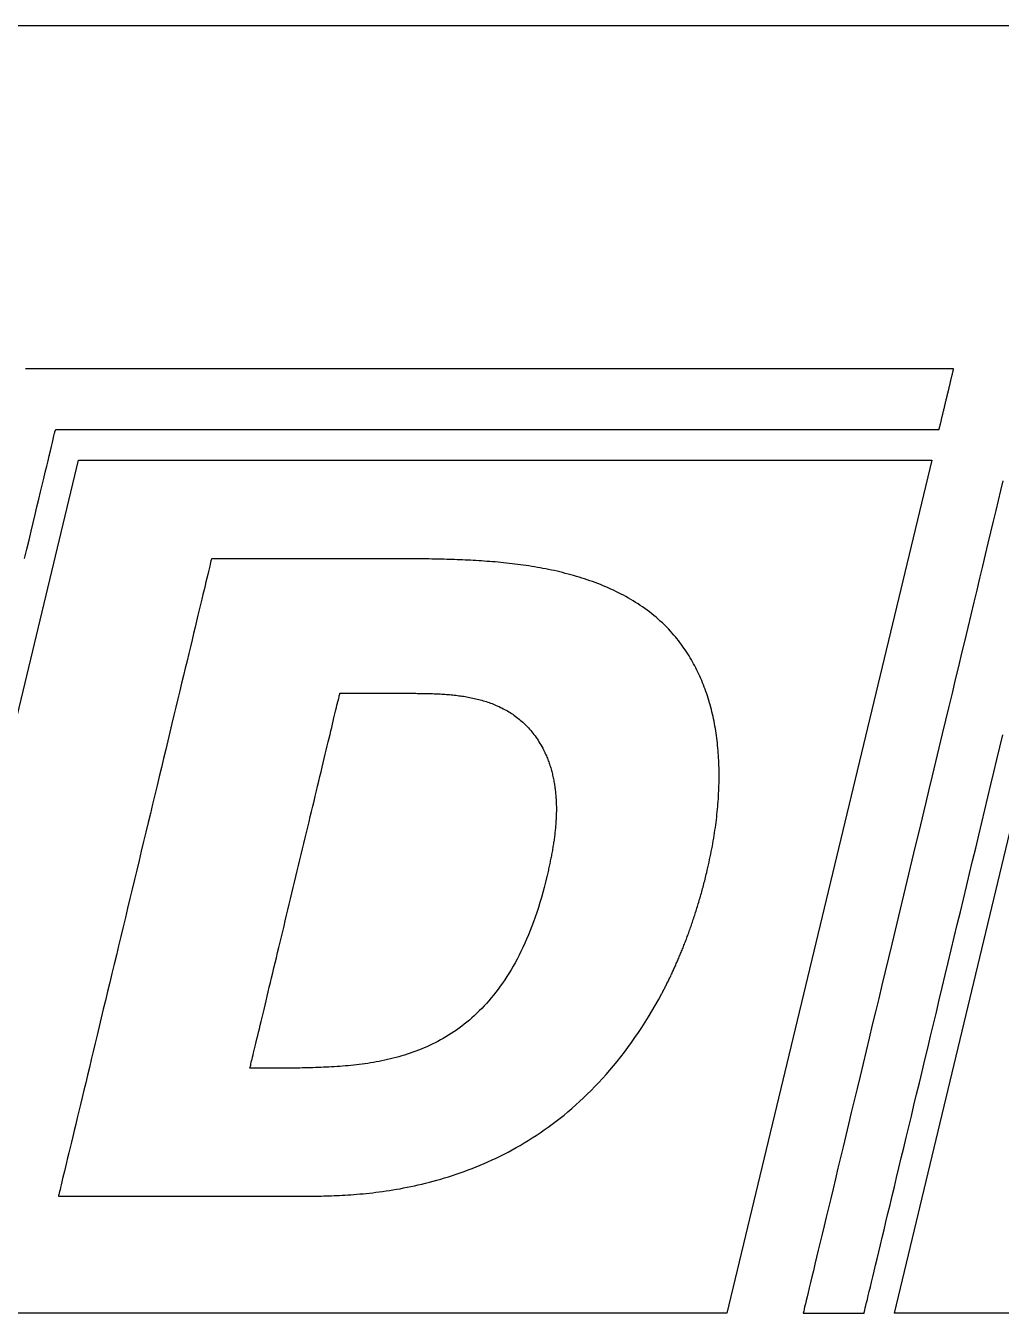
# Model space of a CAD drawing. Header units: millimetres. Extents: x 112 to 1408, y 148 to 1021.
# Drawn here: x 466.11 to 484.32, y 342.97 to 367 of the extents above; entities that cross this region are included whole.
import ezdxf

# ---------------------------------------------------------------- set-up
doc = ezdxf.new("R2010")
doc.units = ezdxf.units.MM
doc.layers.get('0').update_dxf_attribs({"color": 5, "lineweight": 30})

msp = doc.modelspace()

# ---------------------------------------------------------------- linework, layer by layer
msp.add_line((649.521, 366.999), (232.521, 366.999))
for points in [[(466.088, 357.059), (466.129, 357.233), (466.17, 357.401), (466.209, 357.564), (466.247, 357.722), (466.284, 357.875), (466.319, 358.022), (466.353, 358.164), (466.385, 358.299), (466.416, 358.428), (466.446, 358.551), (466.474, 358.668), (466.5, 358.778), (466.525, 358.88), (466.548, 358.976), (466.569, 359.065), (466.589, 359.147), (466.607, 359.221), (466.622, 359.287), (466.636, 359.345), (466.648, 359.395), (466.659, 359.437), (466.674, 359.462), (466.712, 359.462), (466.759, 359.462), (466.814, 359.462), (466.877, 359.462), (466.947, 359.462), (467.026, 359.462), (467.111, 359.462), (467.204, 359.462), (467.304, 359.462), (467.411, 359.462), (467.525, 359.462), (467.645, 359.462), (467.772, 359.462), (467.904, 359.462), (468.043, 359.462), (468.188, 359.462), (468.338, 359.462), (468.494, 359.462), (468.655, 359.462), (468.821, 359.462), (468.993, 359.462), (469.169, 359.462), (469.349, 359.462), (469.534, 359.462), (469.724, 359.462), (469.917, 359.462), (470.115, 359.462), (470.316, 359.462), (470.52, 359.462), (470.728, 359.462), (470.939, 359.462), (471.154, 359.462), (471.371, 359.462), (471.59, 359.462), (471.813, 359.462), (472.037, 359.462), (472.264, 359.462), (472.492, 359.462), (472.723, 359.462), (472.955, 359.462), (473.188, 359.462), (473.423, 359.462), (473.659, 359.462), (473.896, 359.462), (474.133, 359.462), (474.371, 359.462), (474.61, 359.462), (474.848, 359.462), (475.087, 359.462), (475.325, 359.462), (475.563, 359.462), (475.801, 359.462), (476.038, 359.462), (476.274, 359.462), (476.509, 359.462), (476.743, 359.462), (476.976, 359.462), (477.206, 359.462), (477.436, 359.462), (477.663, 359.462), (477.888, 359.462), (478.111, 359.462), (478.331, 359.462), (478.549, 359.462), (478.764, 359.462), (478.976, 359.462), (479.185, 359.462), (479.391, 359.462), (479.593, 359.462), (479.791, 359.462), (479.985, 359.462), (480.176, 359.462), (480.362, 359.462), (480.544, 359.462), (480.721, 359.462), (480.894, 359.462), (481.062, 359.462), (481.224, 359.462), (481.382, 359.462), (481.533, 359.462), (481.68, 359.462), (481.82, 359.462), (481.954, 359.462), (482.083, 359.462), (482.205, 359.462), (482.32, 359.462), (482.429, 359.462), (482.531, 359.462), (482.626, 359.462), (482.713, 359.462), (482.794, 359.462), (482.866, 359.462), (482.931, 359.462), (482.988, 359.462), (483.037, 359.462), (483.078, 359.462), (483.11, 359.462), (483.134, 359.462), (483.149, 359.462), (483.155, 359.462), (483.155, 359.462), (483.155, 359.463), (483.155, 359.465), (483.156, 359.467), (483.157, 359.47), (483.157, 359.473), (483.158, 359.477), (483.159, 359.482), (483.161, 359.487), (483.162, 359.493), (483.164, 359.499), (483.165, 359.506), (483.167, 359.513), (483.169, 359.521), (483.171, 359.529), (483.173, 359.538), (483.175, 359.547), (483.177, 359.557), (483.18, 359.567), (483.182, 359.578), (483.185, 359.589), (483.188, 359.6), (483.191, 359.612), (483.193, 359.624), (483.197, 359.637), (483.2, 359.649), (483.203, 359.663), (483.206, 359.676), (483.209, 359.69), (483.213, 359.704), (483.216, 359.718), (483.22, 359.733), (483.223, 359.748), (483.227, 359.763), (483.23, 359.778), (483.234, 359.794), (483.238, 359.809), (483.242, 359.825), (483.245, 359.841), (483.249, 359.857), (483.253, 359.874), (483.257, 359.89), (483.261, 359.907), (483.265, 359.923), (483.269, 359.94), (483.273, 359.957), (483.277, 359.974), (483.281, 359.991), (483.285, 360.008), (483.289, 360.025), (483.294, 360.042), (483.298, 360.059), (483.302, 360.076), (483.306, 360.093), (483.31, 360.109), (483.314, 360.126), (483.318, 360.143), (483.322, 360.16), (483.326, 360.176), (483.33, 360.193), (483.334, 360.209), (483.337, 360.225), (483.341, 360.241), (483.345, 360.257), (483.349, 360.272), (483.353, 360.288), (483.356, 360.303), (483.36, 360.318), (483.363, 360.333), (483.367, 360.347), (483.37, 360.362), (483.374, 360.376), (483.377, 360.389), (483.38, 360.403), (483.383, 360.416), (483.386, 360.428), (483.389, 360.441), (483.392, 360.453), (483.395, 360.465), (483.397, 360.476), (483.4, 360.487), (483.403, 360.497), (483.405, 360.507), (483.407, 360.517), (483.409, 360.526), (483.412, 360.534), (483.414, 360.543), (483.415, 360.55), (483.417, 360.558), (483.419, 360.564), (483.42, 360.57), (483.422, 360.576), (483.423, 360.581), (483.424, 360.586), (483.425, 360.589), (483.425, 360.593), (483.426, 360.595), (483.427, 360.597), (483.427, 360.599), (483.427, 360.599), (483.426, 360.599), (483.417, 360.599), (483.398, 360.599), (483.369, 360.599), (483.331, 360.599), (483.283, 360.599), (483.226, 360.599), (483.161, 360.599), (483.087, 360.599), (483.004, 360.599), (482.914, 360.599), (482.815, 360.599), (482.708, 360.599), (482.594, 360.599), (482.472, 360.599), (482.343, 360.599), (482.207, 360.599), (482.064, 360.599), (481.915, 360.599), (481.759, 360.599), (481.597, 360.599), (481.429, 360.599), (481.255, 360.599), (481.075, 360.599), (480.89, 360.599), (480.7, 360.599), (480.505, 360.599), (480.305, 360.599), (480.1, 360.599), (479.892, 360.599), (479.678, 360.599), (479.461, 360.599), (479.24, 360.599), (479.016, 360.599), (478.788, 360.599), (478.556, 360.599), (478.322, 360.599), (478.085, 360.599), (477.846, 360.599), (477.604, 360.599), (477.36, 360.599), (477.114, 360.599), (476.866, 360.599), (476.617, 360.599), (476.366, 360.599), (476.114, 360.599), (475.861, 360.599), (475.607, 360.599), (475.353, 360.599), (475.098, 360.599), (474.844, 360.599), (474.589, 360.599), (474.335, 360.599), (474.081, 360.599), (473.827, 360.599), (473.575, 360.599), (473.323, 360.599), (473.073, 360.599), (472.824, 360.599), (472.577, 360.599), (472.332, 360.599), (472.089, 360.599), (471.848, 360.599), (471.609, 360.599), (471.374, 360.599), (471.141, 360.599), (470.911, 360.599), (470.684, 360.599), (470.461, 360.599), (470.242, 360.599), (470.026, 360.599), (469.815, 360.599), (469.608, 360.599), (469.405, 360.599), (469.207, 360.599), (469.014, 360.599), (468.826, 360.599), (468.644, 360.599), (468.467, 360.599), (468.295, 360.599), (468.13, 360.599), (467.97, 360.599), (467.817, 360.599), (467.67, 360.599), (467.53, 360.599), (467.397, 360.599), (467.272, 360.599), (467.153, 360.599), (467.042, 360.599), (466.939, 360.599), (466.843, 360.599), (466.756, 360.599), (466.677, 360.599), (466.607, 360.599), (466.545, 360.599), (466.492, 360.599), (466.448, 360.599), (466.414, 360.599), (466.389, 360.599), (466.375, 360.599), (466.37, 360.599)], [(466.37, 360.599), (466.37, 360.599), (466.369, 360.599), (466.369, 360.599), (466.368, 360.599), (466.367, 360.599), (466.365, 360.599), (466.364, 360.599), (466.362, 360.599), (466.359, 360.599), (466.357, 360.599), (466.354, 360.599), (466.351, 360.599), (466.347, 360.599), (466.343, 360.599), (466.339, 360.599), (466.335, 360.599), (466.331, 360.599), (466.326, 360.599), (466.321, 360.599), (466.316, 360.599), (466.311, 360.599), (466.305, 360.599), (466.3, 360.599), (466.294, 360.599), (466.288, 360.599), (466.281, 360.599), (466.275, 360.599), (466.268, 360.599), (466.262, 360.599), (466.255, 360.599), (466.248, 360.599), (466.241, 360.599), (466.233, 360.599), (466.226, 360.599), (466.218, 360.599), (466.211, 360.599), (466.203, 360.599), (466.195, 360.599), (466.187, 360.599), (466.179, 360.599), (466.171, 360.599), (466.163, 360.599), (466.154, 360.599), (466.146, 360.599), (466.138, 360.599), (466.129, 360.599), (466.121, 360.599), (466.113, 360.599), (466.104, 360.599)], [(479.196, 342.971), (479.196, 342.971), (463.274, 342.971), (467.096, 358.893), (483.017, 358.893), (479.196, 342.971)], [(498.244, 342.971), (498.244, 342.971), (482.323, 342.971), (486.145, 358.893), (502.066, 358.893), (498.244, 342.971)], [(484.347, 358.509), (484.304, 358.328), (484.259, 358.142), (484.213, 357.95), (484.166, 357.753), (484.117, 357.55), (484.067, 357.343), (484.017, 357.131), (483.965, 356.914), (483.912, 356.693), (483.858, 356.468), (483.803, 356.239), (483.747, 356.007), (483.69, 355.771), (483.633, 355.531), (483.574, 355.289), (483.516, 355.044), (483.456, 354.796), (483.396, 354.546), (483.335, 354.293), (483.274, 354.039), (483.213, 353.782), (483.151, 353.524), (483.089, 353.265), (483.026, 353.004), (482.963, 352.743), (482.9, 352.481), (482.837, 352.218), (482.774, 351.955), (482.711, 351.691), (482.648, 351.428), (482.585, 351.165), (482.521, 350.903), (482.459, 350.641), (482.396, 350.38), (482.334, 350.121), (482.272, 349.862), (482.21, 349.605), (482.149, 349.35), (482.088, 349.097), (482.028, 348.846), (481.968, 348.598), (481.909, 348.352), (481.851, 348.108), (481.793, 347.868), (481.736, 347.631), (481.68, 347.398), (481.625, 347.167), (481.571, 346.941), (481.517, 346.719), (481.465, 346.501), (481.414, 346.288), (481.363, 346.079), (481.315, 345.876), (481.267, 345.677), (481.22, 345.483), (481.175, 345.295), (481.132, 345.113), (481.089, 344.937), (481.048, 344.766), (481.009, 344.603), (480.971, 344.445), (480.935, 344.295), (480.901, 344.151), (480.868, 344.015), (480.837, 343.886), (480.808, 343.764), (480.78, 343.651), (480.755, 343.545), (480.732, 343.448), (480.71, 343.359), (480.691, 343.278), (480.674, 343.207), (480.659, 343.144), (480.646, 343.091), (480.636, 343.048), (480.628, 343.013), (480.622, 342.989), (480.618, 342.975), (480.617, 342.971), (480.618, 342.971), (480.619, 342.971), (480.621, 342.971), (480.623, 342.971), (480.626, 342.971), (480.63, 342.971), (480.634, 342.971), (480.639, 342.971), (480.644, 342.971), (480.65, 342.971), (480.656, 342.971), (480.663, 342.971), (480.671, 342.971), (480.679, 342.971), (480.687, 342.971), (480.696, 342.971), (480.705, 342.971), (480.715, 342.971), (480.726, 342.971), (480.736, 342.971), (480.747, 342.971), (480.759, 342.971), (480.771, 342.971), (480.783, 342.971), (480.796, 342.971), (480.808, 342.971), (480.822, 342.971), (480.835, 342.971), (480.849, 342.971), (480.863, 342.971), (480.878, 342.971), (480.892, 342.971), (480.907, 342.971), (480.922, 342.971), (480.938, 342.971), (480.953, 342.971), (480.969, 342.971), (480.985, 342.971), (481.001, 342.971), (481.017, 342.971), (481.033, 342.971), (481.05, 342.971), (481.067, 342.971), (481.083, 342.971), (481.1, 342.971), (481.117, 342.971), (481.134, 342.971), (481.151, 342.971), (481.168, 342.971), (481.185, 342.971), (481.202, 342.971), (481.219, 342.971), (481.236, 342.971), (481.252, 342.971), (481.269, 342.971), (481.286, 342.971), (481.303, 342.971), (481.319, 342.971), (481.336, 342.971), (481.352, 342.971), (481.368, 342.971), (481.385, 342.971), (481.4, 342.971), (481.416, 342.971), (481.432, 342.971), (481.447, 342.971), (481.462, 342.971), (481.477, 342.971), (481.492, 342.971), (481.507, 342.971), (481.521, 342.971), (481.535, 342.971), (481.548, 342.971), (481.561, 342.971), (481.574, 342.971), (481.587, 342.971), (481.599, 342.971), (481.611, 342.971), (481.623, 342.971), (481.634, 342.971), (481.645, 342.971), (481.655, 342.971), (481.665, 342.971), (481.674, 342.971), (481.683, 342.971), (481.692, 342.971), (481.7, 342.971), (481.707, 342.971), (481.714, 342.971), (481.721, 342.971), (481.727, 342.971), (481.732, 342.971), (481.737, 342.971), (481.741, 342.971), (481.745, 342.971), (481.748, 342.971), (481.751, 342.971), (481.752, 342.971), (481.754, 342.971), (481.754, 342.971), (481.755, 342.974), (481.757, 342.985), (481.762, 343.005), (481.769, 343.033), (481.778, 343.07), (481.789, 343.116), (481.802, 343.169), (481.817, 343.231), (481.833, 343.3), (481.852, 343.378), (481.872, 343.462), (481.894, 343.554), (481.918, 343.653), (481.943, 343.759), (481.97, 343.871), (481.999, 343.99), (482.029, 344.116), (482.061, 344.248), (482.094, 344.386), (482.128, 344.53), (482.164, 344.679), (482.201, 344.834), (482.24, 344.994), (482.28, 345.16), (482.321, 345.33), (482.363, 345.506), (482.406, 345.686), (482.45, 345.87), (482.495, 346.059), (482.542, 346.251), (482.589, 346.448), (482.637, 346.649), (482.686, 346.853), (482.736, 347.06), (482.787, 347.271), (482.838, 347.485), (482.89, 347.701), (482.943, 347.921), (482.996, 348.143), (483.05, 348.367), (483.104, 348.593), (483.159, 348.822), (483.214, 349.052), (483.27, 349.284), (483.326, 349.517), (483.382, 349.752), (483.439, 349.987), (483.495, 350.224), (483.552, 350.461), (483.61, 350.699), (483.667, 350.938), (483.724, 351.176), (483.781, 351.415), (483.839, 351.653), (483.896, 351.891), (483.953, 352.129), (484.01, 352.366), (484.066, 352.603), (484.123, 352.838), (484.179, 353.072), (484.235, 353.304), (484.291, 353.536), (484.346, 353.765)], [(466.719, 345.155), (466.719, 345.155), (466.721, 345.155), (466.725, 345.155), (466.732, 345.155), (466.741, 345.155), (466.753, 345.155), (466.767, 345.155), (466.784, 345.155), (466.804, 345.155), (466.825, 345.155), (466.849, 345.155), (466.875, 345.155), (466.904, 345.155), (466.934, 345.155), (466.967, 345.155), (467.002, 345.155), (467.038, 345.155), (467.076, 345.155), (467.117, 345.155), (467.159, 345.155), (467.203, 345.155), (467.248, 345.155), (467.295, 345.155), (467.344, 345.155), (467.394, 345.155), (467.445, 345.155), (467.499, 345.155), (467.553, 345.155), (467.608, 345.155), (467.665, 345.155), (467.724, 345.155), (467.783, 345.155), (467.843, 345.155), (467.904, 345.155), (467.966, 345.155), (468.029, 345.155), (468.093, 345.155), (468.158, 345.155), (468.224, 345.155), (468.29, 345.155), (468.357, 345.155), (468.424, 345.155), (468.492, 345.155), (468.56, 345.155), (468.629, 345.155), (468.698, 345.155), (468.767, 345.155), (468.837, 345.155), (468.907, 345.155), (468.976, 345.155), (469.046, 345.155), (469.116, 345.155), (469.186, 345.155), (469.256, 345.155), (469.326, 345.155), (469.395, 345.155), (469.464, 345.155), (469.533, 345.155), (469.602, 345.155), (469.67, 345.155), (469.737, 345.155), (469.804, 345.155), (469.871, 345.155), (469.937, 345.155), (470.002, 345.155), (470.066, 345.155), (470.129, 345.155), (470.192, 345.155), (470.254, 345.155), (470.314, 345.155), (470.374, 345.155), (470.433, 345.155), (470.49, 345.155), (470.546, 345.155), (470.601, 345.155), (470.655, 345.155), (470.707, 345.155), (470.758, 345.155), (470.807, 345.155), (470.855, 345.155), (470.901, 345.155), (470.945, 345.155), (470.988, 345.155), (471.029, 345.155), (471.068, 345.155), (471.106, 345.155), (471.141, 345.155), (471.175, 345.155), (471.206, 345.155), (471.235, 345.155), (471.262, 345.155), (471.287, 345.155), (471.31, 345.155), (471.33, 345.155), (471.348, 345.155), (471.364, 345.155), (471.377, 345.155), (471.387, 345.155), (471.395, 345.155), (471.401, 345.155), (471.403, 345.155), (471.425, 345.155), (471.464, 345.156), (471.503, 345.156), (471.545, 345.157), (471.587, 345.158), (471.63, 345.159), (471.675, 345.16), (471.72, 345.161), (471.767, 345.163), (471.815, 345.164), (471.864, 345.166), (471.913, 345.168), (471.964, 345.171), (472.016, 345.173), (472.069, 345.176), (472.123, 345.18), (472.177, 345.183), (472.233, 345.188), (472.289, 345.192), (472.346, 345.197), (472.405, 345.202), (472.464, 345.208), (472.523, 345.214), (472.584, 345.221), (472.645, 345.229), (472.707, 345.236), (472.77, 345.245), (472.833, 345.254), (472.897, 345.264), (472.962, 345.274), (473.028, 345.285), (473.094, 345.296), (473.16, 345.309), (473.228, 345.322), (473.295, 345.336), (473.364, 345.35), (473.433, 345.365), (473.502, 345.381), (473.572, 345.398), (473.642, 345.416), (473.713, 345.435), (473.784, 345.454), (473.855, 345.475), (473.927, 345.496), (473.999, 345.518), (474.072, 345.541), (474.145, 345.566), (474.218, 345.591), (474.291, 345.617), (474.365, 345.645), (474.439, 345.673), (474.513, 345.703), (474.587, 345.733), (474.662, 345.765), (474.736, 345.798), (474.811, 345.832), (474.886, 345.867), (474.961, 345.904), (475.036, 345.941), (475.111, 345.98), (475.186, 346.021), (475.261, 346.062), (475.336, 346.105), (475.411, 346.149), (475.486, 346.195), (475.561, 346.242), (475.636, 346.291), (475.71, 346.341), (475.785, 346.392), (475.859, 346.445), (475.934, 346.499), (476.008, 346.555), (476.081, 346.612), (476.155, 346.671), (476.228, 346.732), (476.301, 346.794), (476.374, 346.858), (476.446, 346.923), (476.518, 346.99), (476.59, 347.059), (476.661, 347.129), (476.732, 347.201), (476.803, 347.275), (476.873, 347.351), (476.942, 347.428), (477.011, 347.507), (477.08, 347.588), (477.148, 347.671), (477.215, 347.756), (477.282, 347.843), (477.349, 347.932), (477.414, 348.022), (477.479, 348.115), (477.544, 348.209), (477.608, 348.306), (477.671, 348.404), (477.733, 348.505), (477.795, 348.607), (477.856, 348.712), (477.916, 348.819), (477.968, 348.914), (477.976, 348.93), (477.984, 348.945), (477.993, 348.96), (478.001, 348.976), (478.009, 348.992), (478.017, 349.008), (478.026, 349.024), (478.034, 349.04), (478.043, 349.057), (478.051, 349.073), (478.059, 349.09), (478.068, 349.107), (478.076, 349.124), (478.085, 349.141), (478.094, 349.158), (478.102, 349.176), (478.111, 349.193), (478.12, 349.211), (478.128, 349.229), (478.137, 349.247), (478.146, 349.265), (478.154, 349.284), (478.163, 349.302), (478.172, 349.321), (478.181, 349.34), (478.189, 349.359), (478.198, 349.378), (478.207, 349.397), (478.216, 349.417), (478.225, 349.436), (478.233, 349.456), (478.242, 349.476), (478.251, 349.496), (478.26, 349.516), (478.269, 349.537), (478.278, 349.557), (478.287, 349.578), (478.296, 349.599), (478.305, 349.62), (478.313, 349.641), (478.322, 349.662), (478.331, 349.684), (478.34, 349.705), (478.349, 349.727), (478.358, 349.749), (478.367, 349.771), (478.376, 349.793), (478.385, 349.816), (478.394, 349.838), (478.402, 349.861), (478.411, 349.884), (478.42, 349.907), (478.429, 349.93), (478.438, 349.953), (478.447, 349.977), (478.455, 350), (478.464, 350.024), (478.473, 350.048), (478.482, 350.072), (478.491, 350.096), (478.499, 350.121), (478.508, 350.145), (478.517, 350.17), (478.525, 350.195), (478.534, 350.22), (478.543, 350.245), (478.551, 350.27), (478.56, 350.296), (478.568, 350.322), (478.577, 350.347), (478.586, 350.373), (478.594, 350.399), (478.603, 350.426), (478.611, 350.452), (478.619, 350.479), (478.628, 350.506), (478.636, 350.533), (478.644, 350.56), (478.653, 350.587), (478.661, 350.614), (478.669, 350.642), (478.678, 350.669), (478.686, 350.697), (478.694, 350.725), (478.702, 350.753), (478.71, 350.782), (478.718, 350.81), (478.726, 350.839), (478.734, 350.868), (478.742, 350.897), (478.749, 350.926), (478.757, 350.955), (478.765, 350.985), (478.773, 351.014), (478.78, 351.044), (478.788, 351.074), (478.795, 351.104), (478.803, 351.134), (478.81, 351.165), (478.818, 351.195), (478.828, 351.24), (478.84, 351.289), (478.851, 351.339), (478.862, 351.389), (478.873, 351.439), (478.884, 351.489), (478.894, 351.539), (478.904, 351.588), (478.913, 351.638), (478.923, 351.688), (478.932, 351.737), (478.94, 351.787), (478.949, 351.836), (478.956, 351.886), (478.964, 351.936), (478.972, 351.985), (478.979, 352.034), (478.986, 352.084), (478.992, 352.133), (478.998, 352.182), (479.004, 352.231), (479.009, 352.281), (479.014, 352.33), (479.019, 352.379), (479.024, 352.427), (479.028, 352.476), (479.031, 352.525), (479.035, 352.574), (479.038, 352.622), (479.041, 352.67), (479.043, 352.719), (479.045, 352.767), (479.047, 352.815), (479.048, 352.863), (479.049, 352.911), (479.049, 352.959), (479.049, 353.006), (479.049, 353.054), (479.049, 353.102), (479.048, 353.149), (479.046, 353.196), (479.045, 353.243), (479.043, 353.29), (479.04, 353.337), (479.037, 353.383), (479.034, 353.43), (479.03, 353.476), (479.026, 353.522), (479.022, 353.568), (479.017, 353.614), (479.012, 353.66), (479.006, 353.705), (479, 353.751), (478.993, 353.796), (478.986, 353.841), (478.979, 353.886), (478.971, 353.93), (478.963, 353.975), (478.955, 354.019), (478.946, 354.063), (478.936, 354.107), (478.926, 354.15), (478.916, 354.194), (478.905, 354.237), (478.894, 354.28), (478.883, 354.323), (478.87, 354.366), (478.858, 354.408), (478.845, 354.45), (478.831, 354.492), (478.818, 354.534), (478.803, 354.575), (478.789, 354.616), (478.773, 354.658), (478.758, 354.698), (478.741, 354.739), (478.725, 354.779), (478.708, 354.819), (478.69, 354.859), (478.672, 354.898), (478.653, 354.938), (478.635, 354.976), (478.615, 355.015), (478.595, 355.054), (478.574, 355.092), (478.554, 355.13), (478.532, 355.167), (478.51, 355.204), (478.488, 355.241), (478.465, 355.278), (478.441, 355.315), (478.417, 355.351), (478.393, 355.386), (478.368, 355.422), (478.342, 355.457), (478.316, 355.492), (478.29, 355.527), (478.263, 355.561), (478.235, 355.595), (478.207, 355.629), (478.176, 355.664), (478.14, 355.703), (478.104, 355.742), (478.066, 355.78), (478.029, 355.818), (477.99, 355.854), (477.951, 355.89), (477.912, 355.925), (477.872, 355.96), (477.832, 355.994), (477.791, 356.027), (477.749, 356.059), (477.708, 356.091), (477.665, 356.121), (477.622, 356.152), (477.579, 356.181), (477.536, 356.21), (477.491, 356.238), (477.447, 356.266), (477.402, 356.293), (477.357, 356.319), (477.311, 356.345), (477.265, 356.37), (477.219, 356.394), (477.172, 356.418), (477.125, 356.441), (477.077, 356.464), (477.03, 356.486), (476.982, 356.508), (476.933, 356.529), (476.885, 356.549), (476.836, 356.569), (476.787, 356.588), (476.737, 356.607), (476.688, 356.625), (476.638, 356.643), (476.587, 356.66), (476.537, 356.677), (476.486, 356.693), (476.436, 356.709), (476.385, 356.724), (476.334, 356.739), (476.282, 356.753), (476.231, 356.767), (476.179, 356.78), (476.128, 356.793), (476.076, 356.806), (476.024, 356.818), (475.972, 356.83), (475.919, 356.841), (475.867, 356.852), (475.815, 356.862), (475.762, 356.872), (475.71, 356.882), (475.657, 356.891), (475.605, 356.9), (475.552, 356.909), (475.5, 356.917), (475.447, 356.925), (475.395, 356.933), (475.342, 356.94), (475.29, 356.947), (475.237, 356.954), (475.185, 356.96), (475.132, 356.966), (475.08, 356.972), (475.028, 356.977), (474.976, 356.982), (474.924, 356.987), (474.872, 356.992), (474.82, 356.996), (474.768, 357), (474.717, 357.004), (474.665, 357.008), (474.614, 357.012), (474.563, 357.015), (474.512, 357.018), (474.461, 357.021), (474.411, 357.024), (474.361, 357.026), (474.311, 357.028), (474.261, 357.031), (474.211, 357.033), (474.162, 357.035), (474.113, 357.036), (474.064, 357.038), (474.016, 357.039), (473.968, 357.041), (473.92, 357.042), (473.872, 357.043), (473.825, 357.044), (473.778, 357.045), (473.731, 357.046), (473.685, 357.047), (473.639, 357.048), (473.594, 357.048), (473.549, 357.049), (473.504, 357.049), (473.46, 357.05), (473.416, 357.051), (473.372, 357.051), (473.365, 357.051), (473.363, 357.051), (473.357, 357.051), (473.35, 357.051), (473.341, 357.051), (473.329, 357.051), (473.316, 357.051), (473.3, 357.051), (473.283, 357.051), (473.264, 357.051), (473.243, 357.051), (473.22, 357.051), (473.196, 357.051), (473.17, 357.051), (473.142, 357.051), (473.113, 357.051), (473.082, 357.051), (473.049, 357.051), (473.016, 357.051), (472.98, 357.051), (472.944, 357.051), (472.906, 357.051), (472.867, 357.051), (472.826, 357.051), (472.785, 357.051), (472.742, 357.051), (472.698, 357.051), (472.653, 357.051), (472.607, 357.051), (472.56, 357.051), (472.513, 357.051), (472.464, 357.051), (472.415, 357.051), (472.364, 357.051), (472.313, 357.051), (472.262, 357.051), (472.209, 357.051), (472.156, 357.051), (472.103, 357.051), (472.049, 357.051), (471.995, 357.051), (471.94, 357.051), (471.884, 357.051), (471.829, 357.051), (471.773, 357.051), (471.717, 357.051), (471.661, 357.051), (471.604, 357.051), (471.548, 357.051), (471.491, 357.051), (471.434, 357.051), (471.378, 357.051), (471.321, 357.051), (471.265, 357.051), (471.209, 357.051), (471.153, 357.051), (471.097, 357.051), (471.041, 357.051), (470.986, 357.051), (470.932, 357.051), (470.877, 357.051), (470.823, 357.051), (470.77, 357.051), (470.717, 357.051), (470.665, 357.051), (470.614, 357.051), (470.563, 357.051), (470.513, 357.051), (470.464, 357.051), (470.415, 357.051), (470.368, 357.051), (470.321, 357.051), (470.276, 357.051), (470.231, 357.051), (470.188, 357.051), (470.145, 357.051), (470.104, 357.051), (470.064, 357.051), (470.025, 357.051), (469.987, 357.051), (469.951, 357.051), (469.916, 357.051), (469.883, 357.051), (469.851, 357.051), (469.82, 357.051), (469.792, 357.051), (469.764, 357.051), (469.739, 357.051), (469.715, 357.051), (469.692, 357.051), (469.672, 357.051), (469.653, 357.051), (469.637, 357.051), (469.622, 357.051), (469.609, 357.051), (469.598, 357.051), (469.589, 357.051), (469.583, 357.051), (469.578, 357.051), (469.576, 357.051), (469.575, 357.051), (469.574, 357.044), (469.57, 357.031), (469.566, 357.011), (469.559, 356.984), (469.551, 356.951), (469.542, 356.911), (469.531, 356.866), (469.518, 356.814), (469.505, 356.756), (469.489, 356.693), (469.473, 356.624), (469.455, 356.55), (469.436, 356.47), (469.415, 356.385), (469.394, 356.295), (469.371, 356.2), (469.347, 356.101), (469.322, 355.997), (469.296, 355.888), (469.269, 355.775), (469.241, 355.657), (469.212, 355.536), (469.182, 355.411), (469.151, 355.282), (469.119, 355.149), (469.086, 355.013), (469.053, 354.874), (469.018, 354.731), (468.983, 354.585), (468.948, 354.437), (468.911, 354.285), (468.874, 354.131), (468.837, 353.975), (468.799, 353.816), (468.76, 353.654), (468.721, 353.491), (468.681, 353.326), (468.641, 353.159), (468.6, 352.99), (468.559, 352.82), (468.518, 352.648), (468.477, 352.475), (468.435, 352.301), (468.393, 352.127), (468.351, 351.951), (468.308, 351.775), (468.266, 351.598), (468.223, 351.42), (468.181, 351.243), (468.138, 351.065), (468.095, 350.887), (468.053, 350.71), (468.01, 350.533), (467.968, 350.356), (467.926, 350.18), (467.883, 350.005), (467.842, 349.83), (467.8, 349.657), (467.759, 349.484), (467.717, 349.313), (467.677, 349.144), (467.636, 348.976), (467.597, 348.809), (467.557, 348.645), (467.518, 348.483), (467.48, 348.322), (467.442, 348.164), (467.404, 348.009), (467.368, 347.856), (467.332, 347.705), (467.296, 347.558), (467.261, 347.414), (467.228, 347.272), (467.194, 347.134), (467.162, 347), (467.131, 346.868), (467.1, 346.741), (467.07, 346.618), (467.042, 346.498), (467.014, 346.383), (466.987, 346.271), (466.962, 346.164), (466.937, 346.062), (466.914, 345.965), (466.891, 345.872), (466.87, 345.784), (466.85, 345.701), (466.832, 345.624), (466.814, 345.552), (466.798, 345.485), (466.784, 345.424), (466.771, 345.369), (466.759, 345.32), (466.749, 345.277), (466.74, 345.241), (466.732, 345.21), (466.727, 345.186), (466.723, 345.169), (466.72, 345.159), (466.719, 345.155)], [(473.168, 354.541), (473.168, 354.541), (473.195, 354.541), (473.222, 354.541), (473.249, 354.541), (473.277, 354.541), (473.304, 354.541), (473.332, 354.541), (473.36, 354.541), (473.388, 354.541), (473.416, 354.54), (473.444, 354.54), (473.472, 354.54), (473.5, 354.54), (473.529, 354.539), (473.557, 354.539), (473.586, 354.538), (473.614, 354.538), (473.643, 354.537), (473.672, 354.536), (473.7, 354.535), (473.729, 354.534), (473.758, 354.533), (473.787, 354.532), (473.816, 354.53), (473.845, 354.529), (473.874, 354.527), (473.903, 354.525), (473.932, 354.523), (473.961, 354.521), (473.99, 354.519), (474.019, 354.516), (474.048, 354.514), (474.077, 354.511), (474.106, 354.508), (474.135, 354.504), (474.164, 354.501), (474.193, 354.497), (474.222, 354.493), (474.25, 354.489), (474.279, 354.485), (474.308, 354.48), (474.337, 354.475), (474.365, 354.47), (474.394, 354.464), (474.422, 354.459), (474.451, 354.453), (474.479, 354.447), (474.507, 354.44), (474.535, 354.433), (474.563, 354.426), (474.591, 354.419), (474.619, 354.411), (474.647, 354.403), (474.675, 354.395), (474.702, 354.386), (474.73, 354.377), (474.757, 354.368), (474.784, 354.358), (474.811, 354.348), (474.838, 354.337), (474.865, 354.327), (474.891, 354.315), (474.918, 354.304), (474.944, 354.292), (474.97, 354.279), (474.996, 354.267), (475.022, 354.254), (475.047, 354.24), (475.073, 354.226), (475.098, 354.211), (475.123, 354.197), (475.148, 354.181), (475.172, 354.165), (475.197, 354.149), (475.221, 354.133), (475.245, 354.116), (475.269, 354.098), (475.292, 354.08), (475.315, 354.061), (475.338, 354.042), (475.361, 354.022), (475.384, 354.002), (475.406, 353.982), (475.428, 353.961), (475.45, 353.939), (475.471, 353.917), (475.492, 353.894), (475.513, 353.871), (475.534, 353.847), (475.554, 353.823), (475.574, 353.798), (475.594, 353.772), (475.614, 353.746), (475.633, 353.719), (475.652, 353.692), (475.67, 353.664), (475.688, 353.636), (475.706, 353.607), (475.724, 353.577), (475.741, 353.547), (475.758, 353.516), (475.774, 353.484), (475.786, 353.461), (475.796, 353.439), (475.806, 353.417), (475.816, 353.394), (475.826, 353.372), (475.835, 353.35), (475.844, 353.328), (475.853, 353.305), (475.861, 353.283), (475.869, 353.261), (475.877, 353.238), (475.885, 353.216), (475.892, 353.193), (475.9, 353.17), (475.907, 353.148), (475.913, 353.125), (475.92, 353.102), (475.926, 353.08), (475.932, 353.057), (475.938, 353.034), (475.943, 353.011), (475.948, 352.988), (475.954, 352.965), (475.958, 352.942), (475.963, 352.919), (475.967, 352.896), (475.971, 352.873), (475.975, 352.85), (475.979, 352.827), (475.983, 352.803), (475.986, 352.78), (475.989, 352.757), (475.992, 352.733), (475.995, 352.71), (475.997, 352.687), (475.999, 352.664), (476.002, 352.64), (476.003, 352.616), (476.005, 352.593), (476.007, 352.569), (476.008, 352.546), (476.009, 352.522), (476.01, 352.499), (476.011, 352.475), (476.011, 352.451), (476.012, 352.428), (476.012, 352.404), (476.012, 352.38), (476.012, 352.356), (476.012, 352.332), (476.011, 352.309), (476.011, 352.284), (476.01, 352.261), (476.009, 352.237), (476.008, 352.213), (476.007, 352.189), (476.005, 352.165), (476.004, 352.141), (476.002, 352.117), (476, 352.093), (475.998, 352.069), (475.996, 352.045), (475.994, 352.02), (475.992, 351.996), (475.989, 351.972), (475.986, 351.948), (475.984, 351.924), (475.981, 351.9), (475.978, 351.875), (475.975, 351.851), (475.971, 351.827), (475.968, 351.803), (475.964, 351.778), (475.961, 351.754), (475.957, 351.73), (475.953, 351.705), (475.949, 351.681), (475.945, 351.657), (475.941, 351.632), (475.937, 351.608), (475.932, 351.584), (475.928, 351.559), (475.923, 351.535), (475.919, 351.511), (475.914, 351.486), (475.909, 351.462), (475.904, 351.437), (475.899, 351.413), (475.894, 351.388), (475.889, 351.364), (475.884, 351.34), (475.879, 351.315), (475.873, 351.291), (475.868, 351.266), (475.863, 351.242), (475.857, 351.217), (475.851, 351.193), (475.846, 351.168), (475.84, 351.144), (475.834, 351.119), (475.829, 351.095), (475.81, 351.019), (475.785, 350.92), (475.759, 350.823), (475.732, 350.728), (475.704, 350.634), (475.676, 350.542), (475.647, 350.453), (475.617, 350.365), (475.586, 350.279), (475.555, 350.195), (475.523, 350.112), (475.49, 350.031), (475.457, 349.952), (475.422, 349.875), (475.388, 349.799), (475.352, 349.725), (475.316, 349.653), (475.28, 349.582), (475.242, 349.513), (475.205, 349.446), (475.166, 349.38), (475.127, 349.315), (475.088, 349.253), (475.048, 349.191), (475.007, 349.132), (474.966, 349.073), (474.924, 349.017), (474.882, 348.961), (474.839, 348.907), (474.796, 348.855), (474.752, 348.804), (474.708, 348.754), (474.664, 348.706), (474.619, 348.659), (474.573, 348.613), (474.527, 348.569), (474.481, 348.525), (474.435, 348.483), (474.388, 348.443), (474.34, 348.403), (474.293, 348.365), (474.245, 348.328), (474.196, 348.292), (474.148, 348.257), (474.099, 348.224), (474.049, 348.191), (474, 348.16), (473.95, 348.13), (473.9, 348.1), (473.85, 348.072), (473.799, 348.045), (473.748, 348.018), (473.697, 347.993), (473.646, 347.969), (473.595, 347.945), (473.543, 347.923), (473.491, 347.901), (473.439, 347.88), (473.387, 347.861), (473.335, 347.842), (473.283, 347.823), (473.23, 347.806), (473.178, 347.789), (473.125, 347.773), (473.073, 347.758), (473.02, 347.744), (472.967, 347.73), (472.914, 347.717), (472.862, 347.705), (472.809, 347.693), (472.756, 347.682), (472.703, 347.671), (472.65, 347.662), (472.597, 347.652), (472.545, 347.644), (472.492, 347.635), (472.439, 347.628), (472.387, 347.621), (472.334, 347.614), (472.282, 347.608), (472.23, 347.602), (472.177, 347.596), (472.125, 347.591), (472.074, 347.587), (472.022, 347.582), (471.97, 347.579), (471.919, 347.575), (471.868, 347.572), (471.817, 347.569), (471.766, 347.566), (471.716, 347.563), (471.665, 347.561), (471.616, 347.559), (471.566, 347.557), (471.516, 347.555), (471.467, 347.554), (471.418, 347.553), (471.37, 347.551), (471.321, 347.55), (471.273, 347.549), (471.226, 347.548), (471.202, 347.547), (471.202, 347.547), (471.201, 347.547), (471.199, 347.547), (471.197, 347.547), (471.195, 347.547), (471.191, 347.547), (471.188, 347.547), (471.184, 347.547), (471.18, 347.547), (471.175, 347.547), (471.17, 347.547), (471.164, 347.547), (471.158, 347.547), (471.152, 347.547), (471.145, 347.547), (471.138, 347.547), (471.13, 347.547), (471.122, 347.547), (471.114, 347.547), (471.105, 347.547), (471.097, 347.547), (471.087, 347.547), (471.078, 347.547), (471.068, 347.547), (471.058, 347.547), (471.048, 347.547), (471.037, 347.547), (471.026, 347.547), (471.015, 347.547), (471.004, 347.547), (470.993, 347.547), (470.981, 347.547), (470.969, 347.547), (470.957, 347.547), (470.945, 347.547), (470.933, 347.547), (470.92, 347.547), (470.908, 347.547), (470.895, 347.547), (470.882, 347.547), (470.869, 347.547), (470.856, 347.547), (470.843, 347.547), (470.829, 347.547), (470.816, 347.547), (470.803, 347.547), (470.789, 347.547), (470.776, 347.547), (470.762, 347.547), (470.749, 347.547), (470.735, 347.547), (470.722, 347.547), (470.708, 347.547), (470.695, 347.547), (470.682, 347.547), (470.668, 347.547), (470.655, 347.547), (470.642, 347.547), (470.629, 347.547), (470.616, 347.547), (470.603, 347.547), (470.59, 347.547), (470.577, 347.547), (470.565, 347.547), (470.552, 347.547), (470.54, 347.547), (470.528, 347.547), (470.516, 347.547), (470.505, 347.547), (470.493, 347.547), (470.482, 347.547), (470.471, 347.547), (470.46, 347.547), (470.449, 347.547), (470.439, 347.547), (470.429, 347.547), (470.419, 347.547), (470.409, 347.547), (470.4, 347.547), (470.391, 347.547), (470.383, 347.547), (470.375, 347.547), (470.367, 347.547), (470.359, 347.547), (470.352, 347.547), (470.345, 347.547), (470.338, 347.547), (470.332, 347.547), (470.327, 347.547), (470.321, 347.547), (470.316, 347.547), (470.312, 347.547), (470.308, 347.547), (470.304, 347.547), (470.301, 347.547), (470.299, 347.547), (470.297, 347.547), (470.295, 347.547), (470.294, 347.547), (470.293, 347.547), (470.293, 347.548), (470.294, 347.551), (470.296, 347.559), (470.298, 347.57), (470.302, 347.585), (470.307, 347.604), (470.312, 347.626), (470.318, 347.652), (470.325, 347.682), (470.333, 347.715), (470.342, 347.751), (470.352, 347.791), (470.362, 347.834), (470.373, 347.88), (470.385, 347.929), (470.397, 347.981), (470.41, 348.035), (470.424, 348.093), (470.439, 348.153), (470.454, 348.216), (470.469, 348.281), (470.485, 348.349), (470.502, 348.419), (470.52, 348.492), (470.538, 348.567), (470.556, 348.643), (470.575, 348.722), (470.595, 348.803), (470.614, 348.886), (470.635, 348.97), (470.655, 349.057), (470.676, 349.144), (470.698, 349.234), (470.72, 349.325), (470.742, 349.417), (470.764, 349.511), (470.787, 349.606), (470.81, 349.702), (470.834, 349.799), (470.857, 349.897), (470.881, 349.996), (470.905, 350.096), (470.929, 350.196), (470.953, 350.297), (470.978, 350.399), (471.002, 350.502), (471.027, 350.604), (471.052, 350.708), (471.077, 350.811), (471.101, 350.914), (471.126, 351.018), (471.151, 351.122), (471.176, 351.225), (471.201, 351.329), (471.226, 351.432), (471.25, 351.535), (471.275, 351.638), (471.299, 351.74), (471.324, 351.841), (471.348, 351.942), (471.372, 352.042), (471.396, 352.142), (471.42, 352.24), (471.443, 352.338), (471.466, 352.435), (471.489, 352.53), (471.512, 352.624), (471.534, 352.718), (471.556, 352.809), (471.578, 352.899), (471.599, 352.988), (471.62, 353.075), (471.64, 353.16), (471.661, 353.244), (471.68, 353.326), (471.699, 353.406), (471.718, 353.483), (471.736, 353.559), (471.754, 353.633), (471.771, 353.704), (471.788, 353.773), (471.804, 353.84), (471.819, 353.904), (471.834, 353.965), (471.848, 354.024), (471.861, 354.081), (471.874, 354.134), (471.886, 354.184), (471.898, 354.232), (471.908, 354.276), (471.918, 354.317), (471.927, 354.355), (471.936, 354.39), (471.943, 354.421), (471.95, 354.449), (471.956, 354.474), (471.961, 354.494), (471.965, 354.511), (471.968, 354.525), (471.97, 354.534), (471.972, 354.539), (471.972, 354.541), (471.972, 354.541), (471.973, 354.541), (471.975, 354.541), (471.978, 354.541), (471.981, 354.541), (471.985, 354.541), (471.989, 354.541), (471.994, 354.541), (472, 354.541), (472.006, 354.541), (472.012, 354.541), (472.02, 354.541), (472.027, 354.541), (472.036, 354.541), (472.044, 354.541), (472.054, 354.541), (472.064, 354.541), (472.074, 354.541), (472.084, 354.541), (472.096, 354.541), (472.107, 354.541), (472.119, 354.541), (472.131, 354.541), (472.144, 354.541), (472.157, 354.541), (472.171, 354.541), (472.184, 354.541), (472.198, 354.541), (472.213, 354.541), (472.227, 354.541), (472.242, 354.541), (472.258, 354.541), (472.273, 354.541), (472.289, 354.541), (472.305, 354.541), (472.321, 354.541), (472.338, 354.541), (472.354, 354.541), (472.371, 354.541), (472.388, 354.541), (472.405, 354.541), (472.422, 354.541), (472.439, 354.541), (472.457, 354.541), (472.474, 354.541), (472.492, 354.541), (472.509, 354.541), (472.527, 354.541), (472.545, 354.541), (472.562, 354.541), (472.58, 354.541), (472.598, 354.541), (472.615, 354.541), (472.633, 354.541), (472.651, 354.541), (472.668, 354.541), (472.686, 354.541), (472.703, 354.541), (472.721, 354.541), (472.738, 354.541), (472.755, 354.541), (472.772, 354.541), (472.788, 354.541), (472.805, 354.541), (472.821, 354.541), (472.837, 354.541), (472.853, 354.541), (472.869, 354.541), (472.884, 354.541), (472.9, 354.541), (472.915, 354.541), (472.929, 354.541), (472.944, 354.541), (472.958, 354.541), (472.971, 354.541), (472.985, 354.541), (472.998, 354.541), (473.01, 354.541), (473.023, 354.541), (473.034, 354.541), (473.046, 354.541), (473.057, 354.541), (473.068, 354.541), (473.078, 354.541), (473.087, 354.541), (473.097, 354.541), (473.105, 354.541), (473.113, 354.541), (473.121, 354.541), (473.128, 354.541), (473.135, 354.541), (473.141, 354.541), (473.146, 354.541), (473.151, 354.541), (473.155, 354.541), (473.159, 354.541), (473.162, 354.541), (473.165, 354.541), (473.166, 354.541), (473.167, 354.541), (473.168, 354.541)]]:
    msp.add_lwpolyline(points)

doc.saveas('drawing.dxf')
